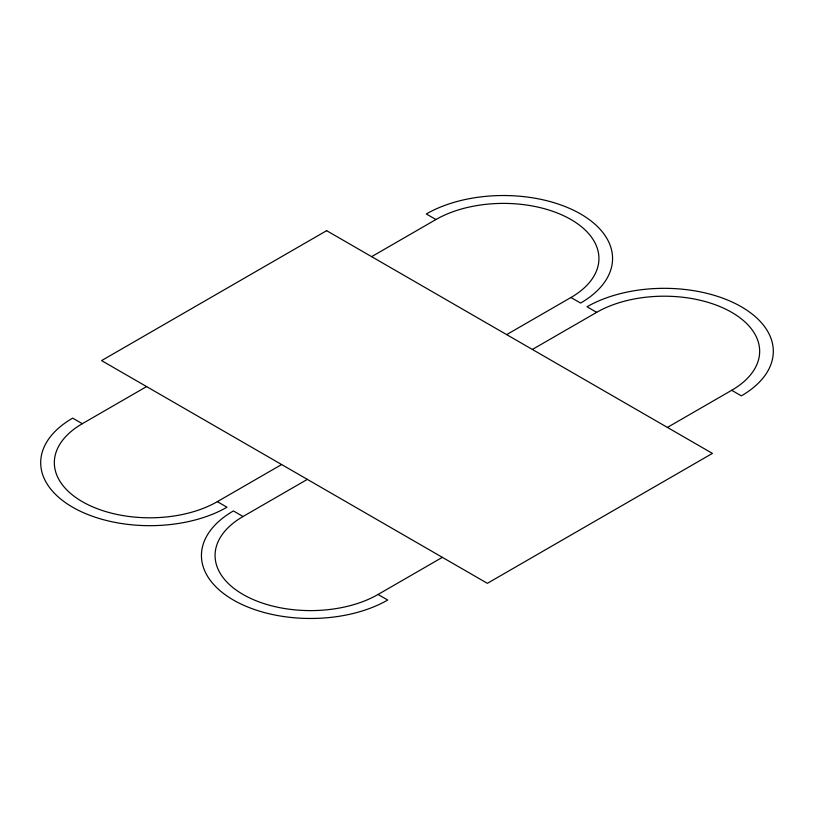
<?xml version="1.0" encoding="UTF-8"?>
<svg xmlns="http://www.w3.org/2000/svg" width="814" height="814" viewBox="0 0 814 814"><rect width="100%" height="100%" fill="white"/><g stroke="black" fill="none" stroke-linecap="round" stroke-linejoin="round"><path stroke-width="1.22" d="M82.306 423.707A95.472 55.118 0 0 0 82.306 501.658A95.472 55.118 0 0 0 217.328 501.658L226.974 507.224A109.117 62.993 0 0 1 72.66 507.224A109.117 62.993 0 0 1 72.66 418.131L82.306 423.707L146.601 386.579M371.642 256.654L435.938 219.536A95.472 55.118 0 0 1 570.96 219.536A95.472 55.118 0 0 1 570.96 297.497L506.664 334.615M217.328 501.658L281.624 464.54M243.04 516.503A95.472 55.118 0 0 0 243.04 594.464A95.472 55.118 0 0 0 378.062 594.464L387.708 600.03A109.117 62.993 0 0 1 233.404 600.03A109.117 62.993 0 0 1 233.404 510.938L243.04 516.503L307.336 479.385M532.376 349.46L596.672 312.342A95.472 55.118 0 0 1 731.694 312.342A95.472 55.118 0 0 1 731.694 390.293L667.399 427.421M378.062 594.464L442.358 557.346M435.938 219.536L426.292 213.97A109.117 62.993 0 0 1 580.596 213.97A109.117 62.993 0 0 1 580.596 303.062L570.96 297.497M596.672 312.342L587.026 306.776A109.117 62.993 0 0 1 741.34 306.776A109.117 62.993 0 0 1 741.34 395.869L731.694 390.293M326.628 230.677L101.587 360.602L487.372 583.323L712.413 453.398L326.628 230.677"/></g></svg>
